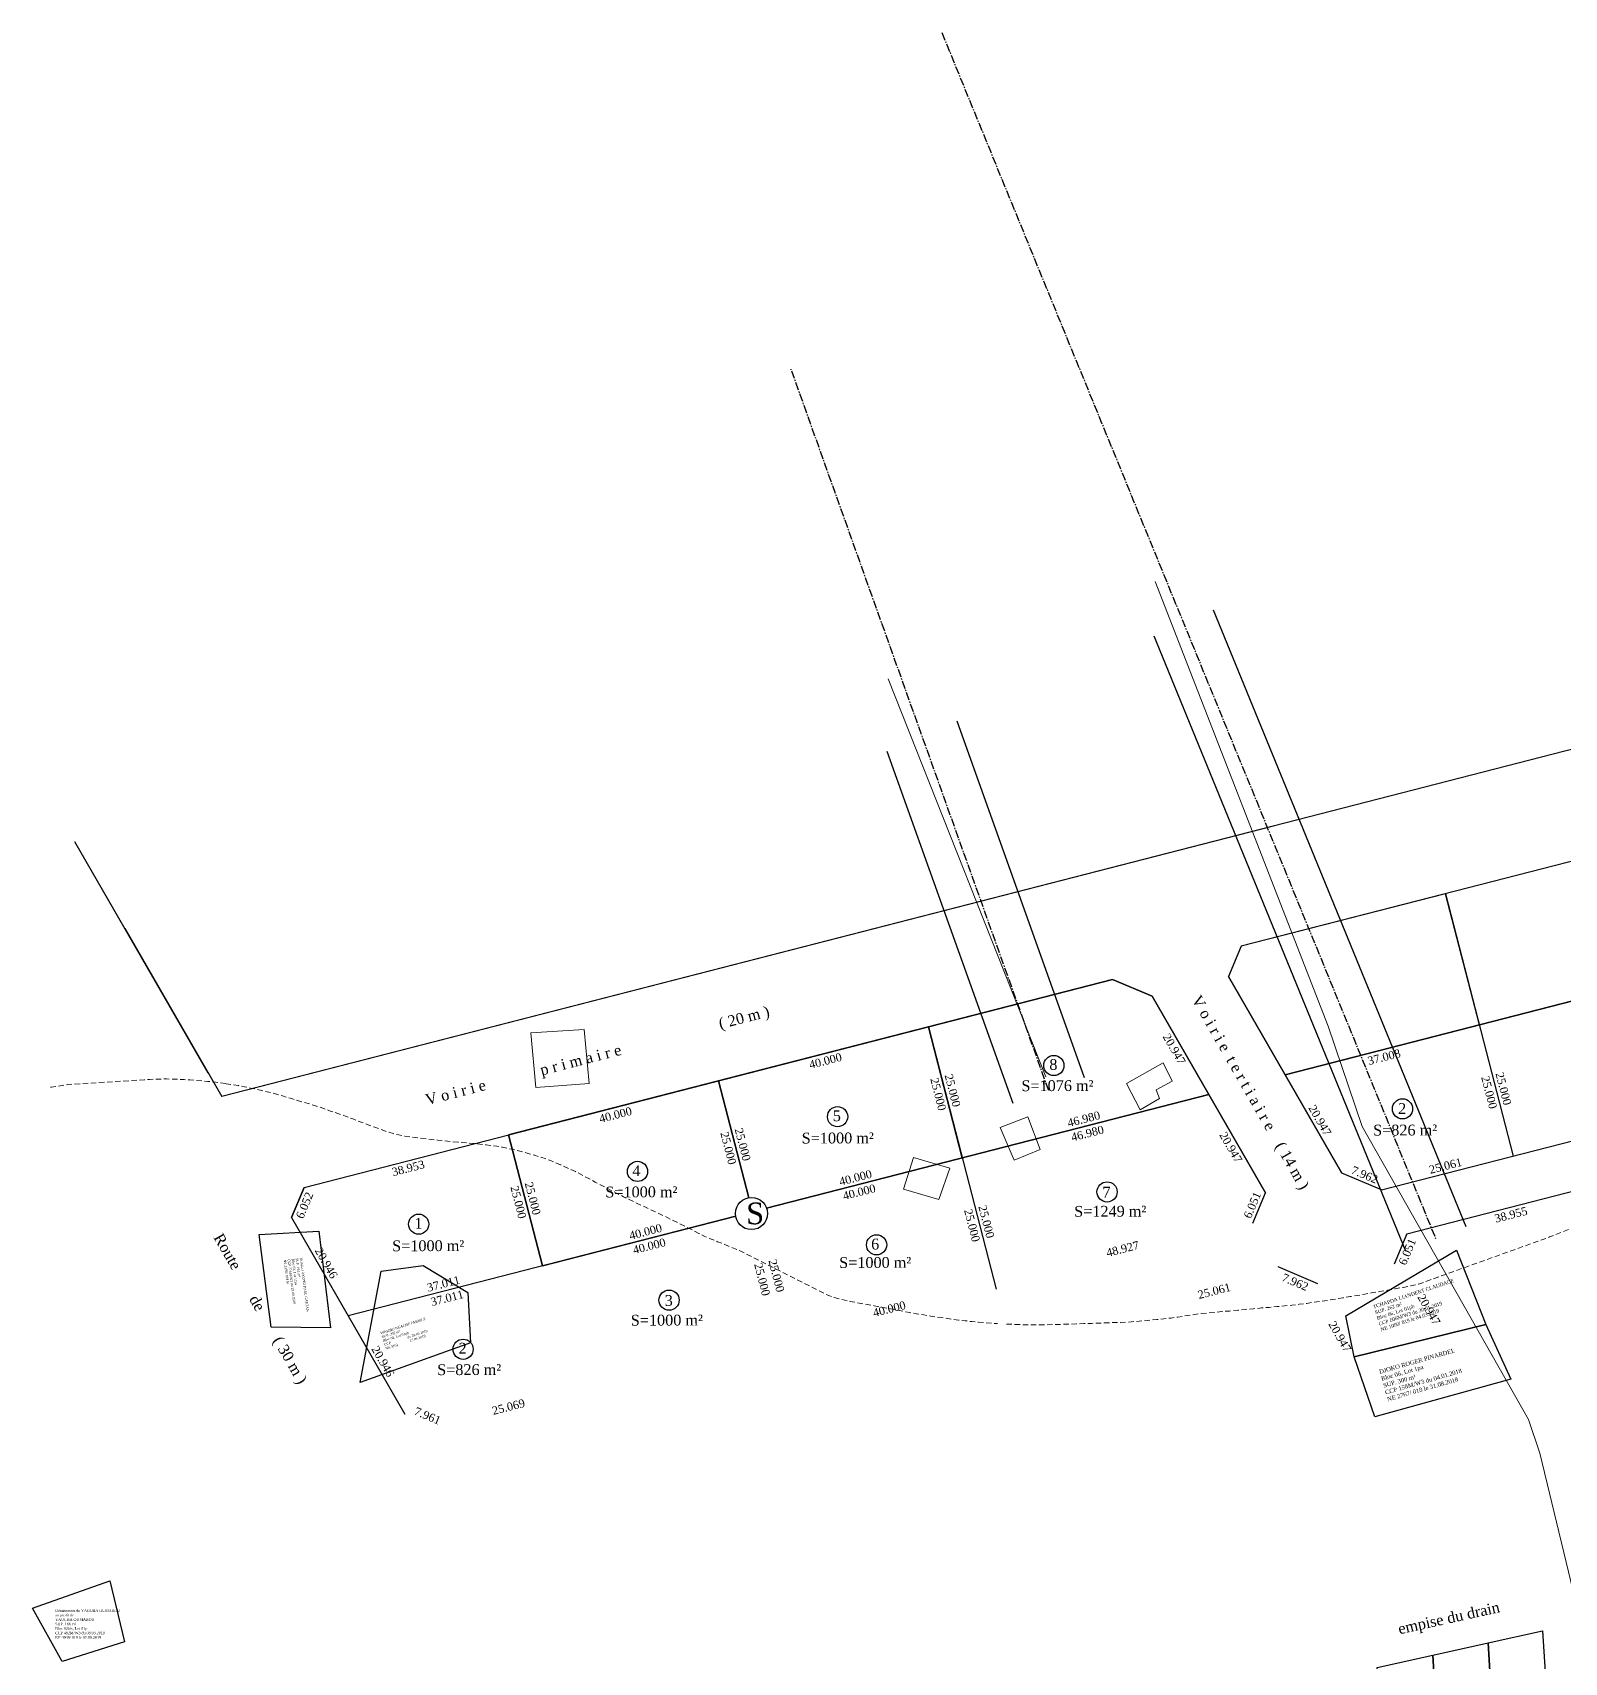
# Model space of a CAD drawing. Header units: millimetres. Extents: x 587399 to 927168, y 438565 to 1444955.
# Drawn here: x 588996.7 to 589279.3, y 445024.7 to 445325.4 of the extents above; entities that cross this region are included whole.
import ezdxf
from ezdxf.enums import TextEntityAlignment as Align

# ---------------------------------------------------------------- set-up
doc = ezdxf.new("R2010")
doc.units = ezdxf.units.MM
doc.header["$LTSCALE"] = 2
doc.linetypes.add('AXES2', pattern=[1.125, 0.75, -0.125, 0.125, -0.125])
doc.linetypes.add('DASHED', pattern=[0.75, 0.5, -0.25])
for name, color, linetype, lineweight in [('030214', 140, 'DASHED', 15), ('BATI JAPOMA', 7, 'Continuous', 9), ('drains_fossés', 120, 'Continuous', 20), ('MAJ APRES LE 13.01.2023', 222, 'Continuous', 30), ('Numérotation', 6, 'Continuous', 9), ('Roads_others', 24, 'Continuous', 9)]:
    doc.layers.add(name, color=color, linetype=linetype, lineweight=lineweight)
for name, color, linetype in [('Axes', 10, 'AXES2'), ('Cotation Linéaire', 255, 'Continuous'), ('Cotation Surface', 7, 'Continuous'), ('Div_Cont', 1, 'Continuous'), ('EMPRISE', 7, 'Continuous'), ('end maj 26 02 2021', 7, 'Continuous')]:
    doc.layers.add(name, color=color, linetype=linetype)
doc.styles.add('Times 1.0', font='times.ttf', dxfattribs={"width": 0.99, "height": 1})
doc.styles.add('Times 3.0', font='times.ttf', dxfattribs={"width": 0.99, "height": 3})
doc.styles.add('Times 5.0', font='times.ttf', dxfattribs={"width": 0.99, "height": 2.5})

msp = doc.modelspace()

# ---------------------------------------------------------------- linework, layer by layer
at = {"color": 7}
for p, q in [((589447.525, 445236.043), (589031.611, 445129.049)), ((589447.525, 445236.043), (589031.611, 445129.049)), ((589447.525, 445236.043), (589031.611, 445129.049)), ((589225.688, 445178.977), (589036.44, 445130.295)), ((589225.688, 445178.977), (589036.44, 445130.295)), ((589029.102, 445133.382), (589004.505, 445176.072)), ((589029.102, 445133.382), (589004.505, 445176.072)), ((589013.712, 445160.12), (589031.611, 445129.049)), ((589013.712, 445160.12), (589031.611, 445129.049)), ((589013.712, 445160.12), (589031.611, 445129.049)), ((589245.614, 445111.824), (589418.557, 445156.312)), ((589245.614, 445111.824), (589418.557, 445156.312)), ((589245.614, 445111.824), (589418.557, 445156.312)), ((589245.614, 445111.824), (589418.557, 445156.312)), ((589245.614, 445111.824), (589418.557, 445156.312)), ((589046.813, 445112.311), (589195.944, 445150.674)), ((589046.813, 445112.311), (589195.944, 445150.674)), ((589046.813, 445112.311), (589195.944, 445150.674)), ((589046.813, 445112.311), (589195.944, 445150.674)), ((589046.813, 445112.311), (589195.944, 445150.674)), ((589238.275, 445114.91), (589217.355, 445151.208)), ((589238.275, 445114.91), (589217.355, 445151.208)), ((589238.275, 445114.91), (589217.355, 445151.208)), ((589238.275, 445114.91), (589217.355, 445151.208)), ((589238.275, 445114.91), (589217.355, 445151.208)), ((589250.279, 445103.73), (589423.04, 445148.172)), ((589250.279, 445103.73), (589423.04, 445148.172)), ((589224.203, 445111.29), (589203.283, 445147.588)), ((589224.203, 445111.29), (589203.283, 445147.588)), ((589224.203, 445111.29), (589203.283, 445147.588)), ((589224.203, 445111.29), (589203.283, 445147.588)), ((589224.203, 445111.29), (589203.283, 445147.588)), ((589245.614, 445111.824), (589238.275, 445114.91)), ((589245.614, 445111.824), (589238.275, 445114.91)), ((589245.614, 445111.824), (589238.275, 445114.91)), ((589245.614, 445111.824), (589238.275, 445114.91)), ((589245.614, 445111.824), (589238.275, 445114.91)), ((589046.813, 445112.311), (589044.467, 445106.733)), ((589046.813, 445112.311), (589044.467, 445106.733)), ((589046.813, 445112.311), (589044.467, 445106.733)), ((589046.813, 445112.311), (589044.467, 445106.733)), ((589046.813, 445112.311), (589044.467, 445106.733)), ((589221.857, 445105.712), (589224.203, 445111.29)), ((589221.857, 445105.712), (589224.203, 445111.29)), ((589221.857, 445105.712), (589224.203, 445111.29)), ((589221.857, 445105.712), (589224.203, 445111.29)), ((589221.857, 445105.712), (589224.203, 445111.29)), ((589044.467, 445106.733), (589065.378, 445070.433)), ((589044.467, 445106.733), (589065.378, 445070.433)), ((589044.467, 445106.733), (589065.378, 445070.433)), ((589044.467, 445106.733), (589065.378, 445070.433)), ((589044.467, 445106.733), (589065.378, 445070.433)), ((589250.279, 445103.73), (589247.933, 445098.153)), ((589250.279, 445103.73), (589247.933, 445098.153)), ((589250.279, 445103.73), (589247.933, 445098.153)), ((589250.279, 445103.73), (589247.933, 445098.153)), ((589250.279, 445103.73), (589247.933, 445098.153)), ((589233.861, 445094.533), (589226.522, 445097.619)), ((589233.861, 445094.533), (589226.522, 445097.619)), ((589233.861, 445094.533), (589226.522, 445097.619)), ((589233.861, 445094.533), (589226.522, 445097.619)), ((589233.861, 445094.533), (589226.522, 445097.619))]:
    msp.add_line(p, q, dxfattribs=at)
at = {"color": 7, "flags": 128}
for points in [[(589338.059, 445161.418), (589227.815, 445133.059)], [(589338.059, 445161.418), (589227.815, 445133.059)], [(589219.701, 445156.785), (589217.355, 445151.208), (589238.275, 445114.91)], [(589219.701, 445156.785), (589217.355, 445151.208), (589238.275, 445114.91)], [(589044.467, 445106.733), (589046.813, 445112.311), (589195.944, 445150.674)], [(589044.467, 445106.733), (589046.813, 445112.311), (589195.944, 445150.674)], [(589195.944, 445150.674), (589203.283, 445147.588), (589224.203, 445111.29), (589224.203, 445111.29)], [(589195.944, 445150.674), (589203.283, 445147.588), (589224.203, 445111.29), (589224.203, 445111.29)], [(589213.743, 445129.439), (589132.144, 445108.448)], [(589213.743, 445129.439), (589132.144, 445108.448)], [(589245.614, 445111.824), (589238.275, 445114.91)], [(589245.614, 445111.824), (589238.275, 445114.91)], [(589221.857, 445105.712), (589224.203, 445111.29)], [(589221.857, 445105.712), (589224.203, 445111.29)], [(589126.43, 445106.978), (589054.922, 445088.583)], [(589126.43, 445106.978), (589054.922, 445088.583)], [(589250.279, 445103.73), (589247.933, 445098.153)], [(589250.279, 445103.73), (589247.933, 445098.153)], [(589233.861, 445094.533), (589226.522, 445097.619)], [(589233.861, 445094.533), (589226.522, 445097.619)]]:
    msp.add_lwpolyline(points, dxfattribs=at)
at = {"flags": 128}
for points in [[(589275.292, 445030.458), (589277.653, 444994.327), (589267.302, 444993.723), (589265.294, 445028.254)], [(589255.039, 445025.993), (589256.951, 444993.123), (589246.6, 444992.519), (589244.785, 445023.732)]]:
    msp.add_lwpolyline(points, close=True, dxfattribs=at)
at = {"color": 7}
for centre, radius in [((589185.141, 445134.786), 1.862), ((589185.141, 445134.786), 1.862), ((589145.235, 445125.348), 1.862), ((589145.235, 445125.348), 1.862), ((589249.47, 445126.791), 1.862), ((589249.47, 445126.791), 1.862), ((589108.322, 445115.251), 1.862), ((589108.322, 445115.251), 1.862), ((589194.954, 445111.463), 1.862), ((589194.954, 445111.463), 1.862), ((589129.348, 445107.476), 2.96), ((589129.348, 445107.476), 2.96), ((589067.931, 445105.519), 1.862), ((589067.931, 445105.519), 1.862), ((589152.43, 445101.7), 1.862), ((589152.43, 445101.7), 1.862), ((589114.136, 445091.503), 1.862), ((589114.136, 445091.503), 1.862), ((589076.136, 445082.435), 1.862), ((589076.136, 445082.435), 1.862)]:
    msp.add_circle(centre, radius, dxfattribs=at)
at = {"layer": '030214', "flags": 128}
for points in [[(589371.28, 445134.4), (589308.71, 445114.84), (589307.59, 445114.44), (589306.42, 445114.15), (589305.25, 445113.8), (589304.02, 445113.46), (589302.73, 445113.07), (589301.5, 445112.67), (589300.27, 445112.33), (589298.98, 445111.93), (589297.81, 445111.47), (589296.58, 445111.07), (589295.46, 445110.61), (589294.34, 445110.09), (589293.22, 445109.63), (589292.1, 445109.17), (589290.98, 445108.71), (589289.86, 445108.3), (589288.69, 445107.9), (589287.51, 445107.44), (589276.62, 445103.15), (589252.42, 445094.46), (589251.02, 445094.13), (589249.56, 445093.86), (589248.11, 445093.59), (589246.71, 445093.31), (589245.25, 445093.1), (589243.92, 445092.88), (589242.52, 445092.6), (589241.18, 445092.38), (589239.84, 445092.16), (589238.51, 445091.94), (589237.23, 445091.72), (589235.89, 445091.5), (589234.55, 445091.28), (589233.16, 445091.12), (589231.82, 445090.9), (589230.43, 445090.74), (589229.04, 445090.58), (589227.7, 445090.42), (589226.31, 445090.31), (589224.86, 445090.16), (589223.47, 445090.06), (589221.96, 445089.9), (589220.52, 445089.8), (589219.07, 445089.65), (589217.56, 445089.49), (589216.11, 445089.39), (589214.72, 445089.23), (589213.33, 445089.13), (589211.94, 445088.97), (589210.6, 445088.75), (589209.32, 445088.58), (589208.04, 445088.36), (589206.77, 445088.2), (589205.43, 445088.03), (589204.16, 445087.92), (589202.83, 445087.82), (589201.49, 445087.66), (589200.1, 445087.55), (589198.77, 445087.45), (589197.44, 445087.4), (589196.11, 445087.35), (589194.78, 445087.31), (589193.4, 445087.26), (589192.07, 445087.21), (589190.68, 445087.17), (589189.3, 445087.12), (589187.91, 445087.08), (589186.52, 445087.03), (589185.14, 445086.99), (589183.75, 445086.95), (589182.42, 445086.96), (589181.1, 445086.96), (589179.83, 445086.97), (589178.5, 445086.98), (589177.24, 445087.05), (589175.97, 445087.11)], [(589371.28, 445134.4), (589308.71, 445114.84), (589307.59, 445114.44), (589306.42, 445114.15), (589305.25, 445113.8), (589304.02, 445113.46), (589302.73, 445113.07), (589301.5, 445112.67), (589300.27, 445112.33), (589298.98, 445111.93), (589297.81, 445111.47), (589296.58, 445111.07), (589295.46, 445110.61), (589294.34, 445110.09), (589293.22, 445109.63), (589292.1, 445109.17), (589290.98, 445108.71), (589289.86, 445108.3), (589288.69, 445107.9), (589287.51, 445107.44), (589276.62, 445103.15), (589252.42, 445094.46), (589251.02, 445094.13), (589249.56, 445093.86), (589248.11, 445093.59), (589246.71, 445093.31), (589245.25, 445093.1), (589243.92, 445092.88), (589242.52, 445092.6), (589241.18, 445092.38), (589239.84, 445092.16), (589238.51, 445091.94), (589237.23, 445091.72), (589235.89, 445091.5), (589234.55, 445091.28), (589233.16, 445091.12), (589231.82, 445090.9), (589230.43, 445090.74), (589229.04, 445090.58), (589227.7, 445090.42), (589226.31, 445090.31), (589224.86, 445090.16), (589223.47, 445090.06), (589221.96, 445089.9), (589220.52, 445089.8), (589219.07, 445089.65), (589217.56, 445089.49), (589216.11, 445089.39), (589214.72, 445089.23), (589213.33, 445089.13), (589211.94, 445088.97), (589210.6, 445088.75), (589209.32, 445088.58), (589208.04, 445088.36), (589206.77, 445088.2), (589205.43, 445088.03), (589204.16, 445087.92), (589202.83, 445087.82), (589201.49, 445087.66), (589200.1, 445087.55), (589198.77, 445087.45), (589197.44, 445087.4), (589196.11, 445087.35), (589194.78, 445087.31), (589193.4, 445087.26), (589192.07, 445087.21), (589190.68, 445087.17), (589189.3, 445087.12), (589187.91, 445087.08), (589186.52, 445087.03), (589185.14, 445086.99), (589183.75, 445086.95), (589182.42, 445086.96), (589181.1, 445086.96), (589179.83, 445086.97), (589178.5, 445086.98), (589177.24, 445087.05), (589175.97, 445087.11)], [(589000, 445130.77), (589000.18, 445130.79), (589001.18, 445130.95), (589003.09, 445131.28), (589017.31, 445132.15), (589018.31, 445132.24), (589019.31, 445132.29), (589020.34, 445132.3), (589021.41, 445132.31), (589022.48, 445132.28), (589023.55, 445132.26), (589024.65, 445132.19), (589025.72, 445132.13), (589026.82, 445132.06), (589027.92, 445131.96), (589029.03, 445131.86), (589030.16, 445131.75), (589031.3, 445131.61), (589032.29, 445131.45)], [(589000, 445130.77), (589000.18, 445130.79), (589001.18, 445130.95), (589003.09, 445131.28), (589017.31, 445132.15), (589018.31, 445132.24), (589019.31, 445132.29), (589020.34, 445132.3), (589021.41, 445132.31), (589022.48, 445132.28), (589023.55, 445132.26), (589024.65, 445132.19), (589025.72, 445132.13), (589026.82, 445132.06), (589027.92, 445131.96), (589029.03, 445131.86), (589030.16, 445131.75), (589031.3, 445131.61), (589032.29, 445131.45)], [(589032.29, 445131.45), (589032.43, 445131.43), (589033.57, 445131.26), (589034.7, 445131.08), (589035.79, 445130.87), (589036.89, 445130.62), (589037.94, 445130.41), (589039, 445130.16), (589039.98, 445129.95), (589040.96, 445129.71), (589042.82, 445129.19), (589044.63, 445128.64), (589046.44, 445128.09), (589048.22, 445127.58), (589049.92, 445127.04), (589051.51, 445126.46), (589053.03, 445125.93), (589054.55, 445125.4), (589055.95, 445124.87), (589057.32, 445124.35), (589058.62, 445123.86), (589059.82, 445123.42), (589060.86, 445123.03), (589061.84, 445122.68), (589063.25, 445122.22), (589064.27, 445121.98), (589065.36, 445121.77), (589066.61, 445121.58), (589068.07, 445121.42), (589069.68, 445121.21), (589071.41, 445121.04), (589073.28, 445120.82), (589075.19, 445120.63), (589077.13, 445120.48), (589078.16, 445120.38), (589080.32, 445120.18), (589081.35, 445120.04), (589082.37, 445119.91), (589083.4, 445119.7), (589084.38, 445119.49), (589085.36, 445119.29), (589086.35, 445119.04), (589087.33, 445118.8), (589088.34, 445118.52), (589089.32, 445118.24), (589091.28, 445117.61), (589092.25, 445117.25), (589093.19, 445116.86), (589094.13, 445116.48), (589095.96, 445115.63), (589096.89, 445115.21), (589097.79, 445114.75), (589098.68, 445114.25), (589099.61, 445113.79), (589100.51, 445113.29), (589102.26, 445112.38), (589104.01, 445111.46), (589105.73, 445110.58), (589107.45, 445109.74), (589109.07, 445108.98), (589110.58, 445108.27), (589112.05, 445107.59), (589113.45, 445106.92), (589114.77, 445106.25), (589116.07, 445105.62), (589117.32, 445104.99), (589118.5, 445104.4), (589119.65, 445103.82), (589120.76, 445103.27), (589121.91, 445102.76), (589123.1, 445102.28), (589124.25, 445101.85), (589125.33, 445101.38), (589126.34, 445100.95), (589127.35, 445100.55), (589143.42, 445092.4), (589145.24, 445091.79), (589146.55, 445091.49), (589147.58, 445091.27), (589148.83, 445091.03), (589150.26, 445090.78), (589151.98, 445090.47), (589153.92, 445090.08), (589155.01, 445089.91), (589156.15, 445089.68), (589157.35, 445089.44), (589158.55, 445089.21), (589159.8, 445088.97), (589161.12, 445088.79), (589162.43, 445088.55), (589163.69, 445088.37), (589164.95, 445088.19), (589166.21, 445088.01), (589167.53, 445087.83), (589168.79, 445087.71), (589170.05, 445087.53), (589171.26, 445087.41), (589172.41, 445087.35), (589173.61, 445087.23), (589174.76, 445087.17)], [(589032.29, 445131.45), (589032.43, 445131.43), (589033.57, 445131.26), (589034.7, 445131.08), (589035.79, 445130.87), (589036.89, 445130.62), (589037.94, 445130.41), (589039, 445130.16), (589039.98, 445129.95), (589040.96, 445129.71), (589042.82, 445129.19), (589044.63, 445128.64), (589046.44, 445128.09), (589048.22, 445127.58), (589049.92, 445127.04), (589051.51, 445126.46), (589053.03, 445125.93), (589054.55, 445125.4), (589055.95, 445124.87), (589057.32, 445124.35), (589058.62, 445123.86), (589059.82, 445123.42), (589060.86, 445123.03), (589061.84, 445122.68), (589063.25, 445122.22), (589064.27, 445121.98), (589065.36, 445121.77), (589066.61, 445121.58), (589068.07, 445121.42), (589069.68, 445121.21), (589071.41, 445121.04), (589073.28, 445120.82), (589075.19, 445120.63), (589077.13, 445120.48), (589078.16, 445120.38), (589080.32, 445120.18), (589081.35, 445120.04), (589082.37, 445119.91), (589083.4, 445119.7), (589084.38, 445119.49), (589085.36, 445119.29), (589086.35, 445119.04), (589087.33, 445118.8), (589088.34, 445118.52), (589089.32, 445118.24), (589091.28, 445117.61), (589092.25, 445117.25), (589093.19, 445116.86), (589094.13, 445116.48), (589095.96, 445115.63), (589096.89, 445115.21), (589097.79, 445114.75), (589098.68, 445114.25), (589099.61, 445113.79), (589100.51, 445113.29), (589102.26, 445112.38), (589104.01, 445111.46), (589105.73, 445110.58), (589107.45, 445109.74), (589109.07, 445108.98), (589110.58, 445108.27), (589112.05, 445107.59), (589113.45, 445106.92), (589114.77, 445106.25), (589116.07, 445105.62), (589117.32, 445104.99), (589118.5, 445104.4), (589119.65, 445103.82), (589120.76, 445103.27), (589121.91, 445102.76), (589123.1, 445102.28), (589124.25, 445101.85), (589125.33, 445101.38), (589126.34, 445100.95), (589127.35, 445100.55), (589143.42, 445092.4), (589145.24, 445091.79), (589146.55, 445091.49), (589147.58, 445091.27), (589148.83, 445091.03), (589150.26, 445090.78), (589151.98, 445090.47), (589153.92, 445090.08), (589155.01, 445089.91), (589156.15, 445089.68), (589157.35, 445089.44), (589158.55, 445089.21), (589159.8, 445088.97), (589161.12, 445088.79), (589162.43, 445088.55), (589163.69, 445088.37), (589164.95, 445088.19), (589166.21, 445088.01), (589167.53, 445087.83), (589168.79, 445087.71), (589170.05, 445087.53), (589171.26, 445087.41), (589172.41, 445087.35), (589173.61, 445087.23), (589174.76, 445087.17)]]:
    msp.add_lwpolyline(points, dxfattribs=at)
at = {"layer": 'Axes'}
for p, q in [((589164.46, 445325.384), (589255.583, 445102.844)), ((589164.46, 445325.384), (589255.583, 445102.844)), ((589184.191, 445130.154), (589136.641, 445263.309)), ((589184.191, 445130.154), (589136.641, 445263.309))]:
    msp.add_line(p, q, dxfattribs=at)
at = {"layer": 'BATI JAPOMA'}
for points in [[(589089.525, 445130.71), (589099.369, 445131.475), (589098.446, 445141.447), (589088.659, 445140.826), (589089.525, 445130.71)], [(589089.525, 445130.71), (589099.369, 445131.475), (589098.446, 445141.447), (589088.659, 445140.826), (589089.525, 445130.71)], [(589201.069, 445126.614), (589204.619, 445128.683), (589204.021, 445130.293), (589206.975, 445131.915), (589205.336, 445135.276), (589198.536, 445131.445), (589201.069, 445126.614)], [(589201.069, 445126.614), (589204.619, 445128.683), (589204.021, 445130.293), (589206.975, 445131.915), (589205.336, 445135.276), (589198.536, 445131.445), (589201.069, 445126.614)], [(589177.787, 445117.327), (589182.592, 445119.266), (589180.345, 445125.331), (589175.211, 445123.374), (589177.787, 445117.327)], [(589177.787, 445117.327), (589182.592, 445119.266), (589180.345, 445125.331), (589175.211, 445123.374), (589177.787, 445117.327)], [(589157.42, 445111.993), (589163.903, 445110.047), (589165.926, 445115.86), (589159.264, 445117.833), (589157.42, 445111.993)], [(589157.42, 445111.993), (589163.903, 445110.047), (589165.926, 445115.86), (589159.264, 445117.833), (589157.42, 445111.993)]]:
    msp.add_lwpolyline(points, close=True, dxfattribs=at)
at = {"layer": 'Div_Cont', "color": 7}
for p, q in [((589257.428, 445166.49), (589269.885, 445118.067)), ((589257.428, 445166.49), (589269.885, 445118.067)), ((589213.743, 445129.439), (589203.283, 445147.588)), ((589213.743, 445129.439), (589203.283, 445147.588)), ((589162.016, 445141.946), (589123.277, 445131.981)), ((589162.016, 445141.946), (589123.277, 445131.981)), ((589168.244, 445117.735), (589162.016, 445141.946)), ((589162.016, 445141.946), (589174.472, 445093.523)), ((589168.244, 445117.735), (589162.016, 445141.946)), ((589162.016, 445141.946), (589174.472, 445093.523)), ((589123.277, 445131.981), (589084.538, 445122.016)), ((589123.277, 445131.981), (589084.538, 445122.016)), ((589128.831, 445110.39), (589123.277, 445131.981)), ((589123.277, 445131.981), (589128.831, 445110.39)), ((589128.831, 445110.39), (589123.277, 445131.981)), ((589123.277, 445131.981), (589128.831, 445110.39)), ((589168.244, 445117.735), (589213.743, 445129.439)), ((589168.244, 445117.735), (589213.743, 445129.439)), ((589132.144, 445108.448), (589168.244, 445117.735)), ((589132.144, 445108.448), (589168.244, 445117.735)), ((589090.766, 445097.804), (589126.43, 445106.978)), ((589090.766, 445097.804), (589126.43, 445106.978))]:
    msp.add_line(p, q, dxfattribs=at)
at = {"layer": 'Div_Cont', "color": 7, "flags": 128}
for points in [[(589296.166, 445176.456), (589219.701, 445156.785), (589217.355, 445151.208), (589227.815, 445133.059), (589302.395, 445152.244)], [(589296.166, 445176.456), (589219.701, 445156.785), (589217.355, 445151.208), (589227.815, 445133.059), (589302.395, 445152.244)], [(589257.428, 445166.49), (589219.701, 445156.785), (589217.355, 445151.208), (589227.815, 445133.059), (589263.656, 445142.279)], [(589257.428, 445166.49), (589219.701, 445156.785), (589217.355, 445151.208), (589227.815, 445133.059), (589263.656, 445142.279)]]:
    msp.add_lwpolyline(points, close=True, dxfattribs=at)
for points in [[(589132.144, 445108.448), (589213.743, 445129.439), (589203.283, 445147.588), (589195.944, 445150.674), (589084.538, 445122.016), (589090.766, 445097.804), (589126.43, 445106.978)], [(589132.144, 445108.448), (589213.743, 445129.439), (589203.283, 445147.588), (589195.944, 445150.674), (589084.538, 445122.016), (589090.766, 445097.804), (589126.43, 445106.978)], [(589132.144, 445108.448), (589213.743, 445129.439), (589203.283, 445147.588), (589195.944, 445150.674), (589123.277, 445131.981), (589128.831, 445110.39)], [(589132.144, 445108.448), (589213.743, 445129.439), (589203.283, 445147.588), (589195.944, 445150.674), (589123.277, 445131.981), (589128.831, 445110.39)], [(589090.766, 445097.804), (589084.538, 445122.016)], [(589090.766, 445097.804), (589084.538, 445122.016)]]:
    msp.add_lwpolyline(points, dxfattribs=at)
at = {"layer": 'EMPRISE'}
for p, q in [((589214.563, 445218.855), (589261.135, 445105.117)), ((589214.563, 445218.855), (589261.135, 445105.117)), ((589203.554, 445214.074), (589250.03, 445100.57)), ((589203.554, 445214.074), (589250.03, 445100.57)), ((589190.784, 445132.508), (589167.278, 445198.329)), ((589190.784, 445132.508), (589167.278, 445198.329)), ((589177.599, 445127.8), (589154.409, 445192.739)), ((589177.599, 445127.8), (589154.409, 445192.739))]:
    msp.add_line(p, q, dxfattribs=at)
at = {"layer": 'end maj 26 02 2021', "color": 150, "lineweight": -3, "flags": 128}
for points in [[(589049.497, 445104.221), (589051.653, 445086.367), (589040.697, 445086.493), (589038.505, 445103.597)], [(589049.497, 445104.221), (589051.653, 445086.367), (589040.697, 445086.493), (589038.505, 445103.597)], [(589259.417, 445100.72), (589264.872, 445087), (589240.541, 445081.025), (589239.034, 445088.61)], [(589259.417, 445100.72), (589264.872, 445087), (589240.541, 445081.025), (589239.034, 445088.61)], [(589068.78, 445097.921), (589077.033, 445092.907), (589077.5, 445083.614), (589057.142, 445076.282), (589061.027, 445096.836)], [(589068.78, 445097.921), (589077.033, 445092.907), (589077.5, 445083.614), (589057.142, 445076.282), (589061.027, 445096.836)], [(589010.937, 445039.684), (589013.629, 445028.478), (589002.178, 445024.812), (588996.7, 445034.634)], [(589010.937, 445039.684), (589013.629, 445028.478), (589002.178, 445024.812), (588996.7, 445034.634)]]:
    msp.add_lwpolyline(points, close=True, dxfattribs=at)
at = {"layer": 'end maj 26 02 2021', "color": 150, "flags": 128}
msp.add_lwpolyline([(589264.872, 445087), (589269.449, 445076.905), (589244.342, 445069.942), (589240.541, 445081.025)], close=True, dxfattribs=at)
msp.add_lwpolyline([(589264.872, 445087), (589269.449, 445076.905), (589244.342, 445069.942), (589240.541, 445081.025)], close=True, dxfattribs=at)
at = {"layer": 'MAJ APRES LE 13.01.2023', "color": 232, "lineweight": 30, "flags": 128}
msp.add_lwpolyline([(589265.294, 445028.254), (589267.302, 444993.725), (589256.951, 444993.121), (589255.04, 445025.993)], close=True, dxfattribs=at)
at = {"layer": 'Roads_others'}
msp.add_line((589183.649, 445132.679), (589154.547, 445206.142), dxfattribs=at)
msp.add_lwpolyline([(589203.808, 445224.088), (589235.749, 445142.039), (589242.029, 445123.562), (589272.744, 445069.468), (589274.837, 445063.258), (589291.58, 444993.763), (589298.16, 444962.717), (589309.23, 444904.458), (589316.404, 444879.327), (589336.404, 444827.876), (589359.398, 444768.746), (589392.375, 444705.789)], dxfattribs=at)

# ---------------------------------------------------------------- texts
at = {"color": 7, "insert": (589128.36, 445109.504), "char_height": 4, "width": 8.12637, "attachment_point": 1, "style": 'Times 5.0'}
msp.add_mtext('S', dxfattribs=at)
msp.add_mtext('S', dxfattribs=at)
at = {"layer": 'Cotation Linéaire', "color": 7, "style": 'Times 5.0', "width": 0.99}
for s, rotation, p in [('V o i r i e  t e r t i a i r e    ( 14 m )', 299.74254, (589210.482, 445147.014)), ('V o i r i e  t e r t i a i r e    ( 14 m )', 299.74254, (589210.482, 445147.014)), ('V o i r i e              p r i m a i r e                         ( 20 m )', 14.54752, (589069.489, 445127.461)), ('V o i r i e              p r i m a i r e                         ( 20 m )', 14.54752, (589069.489, 445127.461)), ('Route        de        ( 30 m )', 300.00169, (589030.021, 445103.062))]:
    msp.add_text(s, height=2, rotation=rotation, dxfattribs=at).set_placement(p)
for s, rotation, p in [('20.947', 299.95669, (589207.993, 445138.214)), ('20.947', 299.95669, (589207.993, 445138.214)), ('40.000', 14.42616, (589142.796, 445136.383)), ('40.000', 14.42616, (589142.796, 445136.383)), ('37.008', 14.42616, (589245.885, 445137.088)), ('37.008', 14.42616, (589245.885, 445137.088)), ('25.000', 284.42616, (589266.189, 445130.023)), ('25.000', 284.42616, (589266.189, 445130.023)), ('25.000', 284.42616, (589164.549, 445129.691)), ('25.000', 284.42616, (589164.549, 445129.691)), ('40.000', 14.42616, (589104.057, 445126.417)), ('40.000', 14.42616, (589104.057, 445126.417)), ('46.980', 14.42616, (589191.143, 445123.006)), ('46.980', 14.42616, (589191.143, 445123.006)), ('25.000', 284.42616, (589125.81, 445119.726)), ('25.000', 284.42616, (589125.81, 445119.726)), ('20.947', 299.95669, (589218.453, 445120.065)), ('20.947', 299.95669, (589218.453, 445120.065)), ('20.947', 299.95669, (589218.453, 445120.065)), ('20.947', 299.95669, (589218.453, 445120.065)), ('20.947', 299.95669, (589218.453, 445120.065)), ('20.947', 299.95669, (589218.453, 445120.065)), ('38.953', 14.42616, (589065.825, 445116.582)), ('38.953', 14.42616, (589065.825, 445116.582)), ('25.000', 284.42616, (589087.071, 445109.76)), ('25.000', 284.42616, (589087.071, 445109.76)), ('40.000', 14.42616, (589149.024, 445112.171)), ('40.000', 14.42616, (589149.024, 445112.171)), ('6.052', 67.18556, (589046.193, 445109.289)), ('6.052', 67.18556, (589046.193, 445109.289)), ('38.955', 14.42616, (589269.292, 445108.002)), ('38.955', 14.42616, (589269.292, 445108.002)), ('25.000', 284.42616, (589170.777, 445105.479)), ('25.000', 284.42616, (589170.777, 445105.479)), ('40.000', 14.42616, (589110.285, 445102.205)), ('40.000', 14.42616, (589110.285, 445102.205)), ('6.051', 67.19143, (589249.659, 445100.709)), ('6.051', 67.19143, (589249.659, 445100.709)), ('25.000', 284.42616, (589132.038, 445095.514)), ('25.000', 284.42616, (589132.038, 445095.514)), ('25.061', 14.42616, (589214.536, 445093.916)), ('25.061', 14.42616, (589214.536, 445093.916)), ('7.962', 337.19143, (589229.958, 445095.523)), ('7.962', 337.19143, (589229.958, 445095.523)), ('37.011', 14.42616, (589072.994, 445092.612)), ('37.011', 14.42616, (589072.994, 445092.612)), ('20.947', 299.95669, (589238.571, 445085.159)), ('20.947', 299.95669, (589238.571, 445085.159))]:
    msp.add_text(s, height=1.5, rotation=rotation, dxfattribs=at).set_placement(p, align=Align.TOP_CENTER)
for s, rotation, p in [('25.000', 284.42616, (589165.74, 445129.997)), ('25.000', 284.42616, (589165.74, 445129.997)), ('25.000', 284.42616, (589267.381, 445130.33)), ('25.000', 284.42616, (589267.381, 445130.33)), ('20.947', 299.95669, (589233.591, 445124.299)), ('20.947', 299.95669, (589233.591, 445124.299)), ('46.980', 14.42616, (589190.836, 445124.197)), ('46.980', 14.42616, (589190.836, 445124.197)), ('25.000', 284.42616, (589127.001, 445120.032)), ('25.000', 284.42616, (589127.001, 445120.032)), ('25.061', 14.42616, (589257.592, 445115.556)), ('25.061', 14.42616, (589257.592, 445115.556)), ('40.000', 14.42616, (589148.718, 445113.362)), ('40.000', 14.42616, (589148.718, 445113.362)), ('7.962', 337.19143, (589242.189, 445113.948)), ('7.962', 337.19143, (589242.189, 445113.948)), ('25.000', 284.42616, (589088.262, 445110.067)), ('25.000', 284.42616, (589088.262, 445110.067)), ('25.000', 284.42616, (589171.969, 445105.786)), ('25.000', 284.42616, (589171.969, 445105.786)), ('25.000', 284.42616, (589171.969, 445105.786)), ('25.000', 284.42616, (589171.969, 445105.786)), ('25.000', 284.42616, (589171.969, 445105.786)), ('25.000', 284.42616, (589171.969, 445105.786)), ('6.051', 67.19143, (589222.449, 445108.745)), ('6.051', 67.19143, (589222.449, 445108.745)), ('6.051', 67.19143, (589222.449, 445108.745)), ('6.051', 67.19143, (589222.449, 445108.745)), ('6.051', 67.19143, (589222.449, 445108.745)), ('6.051', 67.19143, (589222.449, 445108.745)), ('40.000', 14.42616, (589109.979, 445103.397)), ('40.000', 14.42616, (589109.979, 445103.397)), ('20.946', 299.94495, (589050.24, 445097.973)), ('20.946', 299.94495, (589050.24, 445097.973)), ('48.927', 14.42616, (589198.008, 445100.228)), ('48.927', 14.42616, (589198.008, 445100.228)), ('25.000', 284.42616, (589133.23, 445095.82)), ('25.000', 284.42616, (589133.23, 445095.82)), ('37.011', 14.42616, (589072.687, 445093.804)), ('37.011', 14.42616, (589072.687, 445093.804)), ('40.000', 14.42616, (589154.946, 445089.151)), ('40.000', 14.42616, (589154.946, 445089.151)), ('20.947', 299.95669, (589253.709, 445089.393)), ('20.947', 299.95669, (589253.709, 445089.393)), ('20.946', 299.94495, (589060.696, 445079.823)), ('20.946', 299.94495, (589060.696, 445079.823)), ('25.069', 14.42616, (589084.698, 445071.08)), ('25.069', 14.42616, (589084.698, 445071.08)), ('7.961', 337.18556, (589069.291, 445069.471)), ('7.961', 337.18556, (589069.291, 445069.471))]:
    msp.add_text(s, height=1.5, rotation=rotation, dxfattribs=at).set_placement(p, align=Align.CENTER)
at = {"layer": 'Cotation Surface', "color": 7, "style": 'Times 5.0', "width": 0.99}
for s, p in [('S=1076 m²', (589185.802, 445131.079)), ('S=826 m²', (589249.944, 445122.886)), ('S=1000 m²', (589145.261, 445121.414)), ('S=1000 m²', (589109.027, 445111.47)), ('S=1249 m²', (589195.539, 445107.901)), ('S=1000 m²', (589069.691, 445101.537)), ('S=1000 m²', (589152.171, 445098.45)), ('S=1000 m²', (589113.725, 445087.811)), ('S=826 m²', (589077.255, 445078.678))]:
    msp.add_text(s, height=2, rotation=0.17786, dxfattribs=at).set_placement(p, align=Align.MIDDLE_CENTER)
at = {"layer": 'drains_fossés', "style": 'Times 3.0', "width": 0.99}
msp.add_text('empise du drain ', height=2, rotation=12.4347, dxfattribs=at).set_placement((589258.601, 445031.969), align=Align.CENTER)
at = {"layer": 'end maj 26 02 2021', "color": 150, "linetype": 'ByBlock', "lineweight": -3, "ltscale": 0.0014, "attachment_point": 1, "style": 'Times 1.0'}
for s, insert, char_height, width, rotation in [('{\\C256;DONGO AKONO PAUL GAETAN\\PSUP. 192 m²\\PBloc 03, Lot 12pa\\PCCP 776M/W3 du 29.05.2019\\PNE 3190/ 019 le 17.06.2019}', (589046.447, 445099.373), 0.45171, 36.24384, 277.26062), ('{\\C256;DONGO AKONO PAUL GAETAN\\PSUP. 192 m²\\PBloc 03, Lot 12pa\\PCCP 776M/W3 du 29.05.2019\\PNE 3190/ 019 le 17.06.2019}', (589046.447, 445099.373), 0.45171, 36.24384, 277.26062), ('{\\C256;TCHAPDA LIANDERT CLAUDACE\\PSUP. 262 m²\\PBloc 06, Lot 01pb\\PCCP 606M/W3 du 30.01.2019\\PNE 1090/ 019 le 04.03.2019}', (589243.942, 445090.547), 0.66145, 47.7494, 18.33585), ('{\\C256;TCHAPDA LIANDERT CLAUDACE\\PSUP. 262 m²\\PBloc 06, Lot 01pb\\PCCP 606M/W3 du 30.01.2019\\PNE 1090/ 019 le 04.03.2019}', (589243.942, 445090.547), 0.66145, 47.7494, 18.33585), ('{\\C256;WAMBO NGACHE FABRICE\\fTimes New Roman|b0|i0|c186|p18;\\PSUP. \\fTimes New Roman|b0|i0|c0|p18;292\\fTimes New Roman|b0|i0|c186|p18; m²\\PBloc 0\\fTimes New Roman|b0|i0|c0|p18;5\\fTimes New Roman|b0|i0|c186|p18;, Lot \\fTimes New Roman|b0|i0|c0|p18;01\\fTimes New Roman|b0|i0|c186|p18;p\\fTimes New Roman|b0|i0|c0|p18;b\\fTimes New Roman|b0|i0|c186|p18;\\PCCP 776M/W3 du 29.05.2019\\PNE 319\\fTimes New Roman|b0|i0|c0|p18;1\\fTimes New Roman|b0|i0|c186|p18;/ 019 le 17.06.2019}', (589060.823, 445085.622), 0.451705, 36.24384, 17.99045), ('{\\C256;WAMBO NGACHE FABRICE\\fTimes New Roman|b0|i0|c186|p18;\\PSUP. \\fTimes New Roman|b0|i0|c0|p18;292\\fTimes New Roman|b0|i0|c186|p18; m²\\PBloc 0\\fTimes New Roman|b0|i0|c0|p18;5\\fTimes New Roman|b0|i0|c186|p18;, Lot \\fTimes New Roman|b0|i0|c0|p18;01\\fTimes New Roman|b0|i0|c186|p18;p\\fTimes New Roman|b0|i0|c0|p18;b\\fTimes New Roman|b0|i0|c186|p18;\\PCCP 776M/W3 du 29.05.2019\\PNE 319\\fTimes New Roman|b0|i0|c0|p18;1\\fTimes New Roman|b0|i0|c186|p18;/ 019 le 17.06.2019}', (589060.823, 445085.622), 0.451705, 36.24384, 17.99045), ('{\\C256;DJOKO ROGER PINARDEL\\fTimes New Roman|b0|i0|c186|p18;\\PBloc \\fTimes New Roman|b0|i0|c0|p18;06\\fTimes New Roman|b0|i0|c186|p18;, Lot 1pa\\PSUP. \\fTimes New Roman|b0|i0|c0|p18;300\\fTimes New Roman|b0|i0|c186|p18; m²\\PCCP \\fTimes New Roman|b0|i0|c0|p18;158\\fTimes New Roman|b0|i0|c186|p18;M/W\\fTimes New Roman|b0|i0|c0|p18;3\\fTimes New Roman|b0|i0|c186|p18; du \\fTimes New Roman|b0|i0|c0|p18;04\\fTimes New Roman|b0|i0|c186|p18;.0\\fTimes New Roman|b0|i0|c0|p18;1\\fTimes New Roman|b0|i0|c186|p18;.2018\\PNE 2\\fTimes New Roman|b0|i0|c0|p18;767\\fTimes New Roman|b0|i0|c186|p18;/ 018 le 31.08.2018}', (589245.07, 445078.643), 0.792555, 32.39808, 16.02846), ('{\\C256;DJOKO ROGER PINARDEL\\fTimes New Roman|b0|i0|c186|p18;\\PBloc \\fTimes New Roman|b0|i0|c0|p18;06\\fTimes New Roman|b0|i0|c186|p18;, Lot 1pa\\PSUP. \\fTimes New Roman|b0|i0|c0|p18;300\\fTimes New Roman|b0|i0|c186|p18; m²\\PCCP \\fTimes New Roman|b0|i0|c0|p18;158\\fTimes New Roman|b0|i0|c186|p18;M/W\\fTimes New Roman|b0|i0|c0|p18;3\\fTimes New Roman|b0|i0|c186|p18; du \\fTimes New Roman|b0|i0|c0|p18;04\\fTimes New Roman|b0|i0|c186|p18;.0\\fTimes New Roman|b0|i0|c0|p18;1\\fTimes New Roman|b0|i0|c186|p18;.2018\\PNE 2\\fTimes New Roman|b0|i0|c0|p18;767\\fTimes New Roman|b0|i0|c186|p18;/ 018 le 31.08.2018}', (589245.07, 445078.643), 0.792555, 32.39808, 16.02846)]:
    msp.add_mtext(s, dxfattribs=dict(at, insert=insert, char_height=char_height, width=width, rotation=rotation))
at = {"layer": 'end maj 26 02 2021', "color": 150, "linetype": 'ByBlock', "lineweight": -3, "ltscale": 0.0014, "insert": (589000.878, 445034.454), "char_height": 0.49339, "width": 25.19755, "attachment_point": 1, "style": 'Times 1.0'}
msp.add_mtext('{\\C1;Désistement de YAOUBA OUMAROU\\Pau profit de\\C256;\\P\\fTimes New Roman|b0|i0|c186|p18;YAOUBA OUMAROU\\PSUP. 166 m²\\PBloc 02bis, Lot 01p\\PCCP 482M/W3 du 08.03.2019\\PNE \\fTimes New Roman|b0|i0|c0|p18;4049/ 019 le 07.08.2019}', dxfattribs=at)
msp.add_mtext('{\\C1;Désistement de YAOUBA OUMAROU\\Pau profit de\\C256;\\P\\fTimes New Roman|b0|i0|c186|p18;YAOUBA OUMAROU\\PSUP. 166 m²\\PBloc 02bis, Lot 01p\\PCCP 482M/W3 du 08.03.2019\\PNE \\fTimes New Roman|b0|i0|c0|p18;4049/ 019 le 07.08.2019}', dxfattribs=at)
at = {"layer": 'Numérotation', "color": 7, "style": 'Times 5.0', "width": 0.99}
for s, p in [('8', (589185.053, 445134.979)), ('8', (589185.053, 445134.979)), ('2', (589249.404, 445126.865)), ('2', (589249.404, 445126.865)), ('5', (589145.1, 445125.505)), ('5', (589145.1, 445125.505)), ('4', (589108.123, 445115.394)), ('4', (589108.123, 445115.394)), ('7', (589194.845, 445111.411)), ('7', (589194.845, 445111.411)), ('1', (589067.9, 445105.69)), ('1', (589067.9, 445105.69)), ('6', (589152.174, 445101.844)), ('6', (589152.174, 445101.844)), ('3', (589114.085, 445091.43)), ('3', (589114.085, 445091.43)), ('2', (589076.052, 445082.634)), ('2', (589076.052, 445082.634))]:
    msp.add_text(s, height=2, dxfattribs=at).set_placement(p, align=Align.MIDDLE)

doc.saveas('drawing.dxf')
